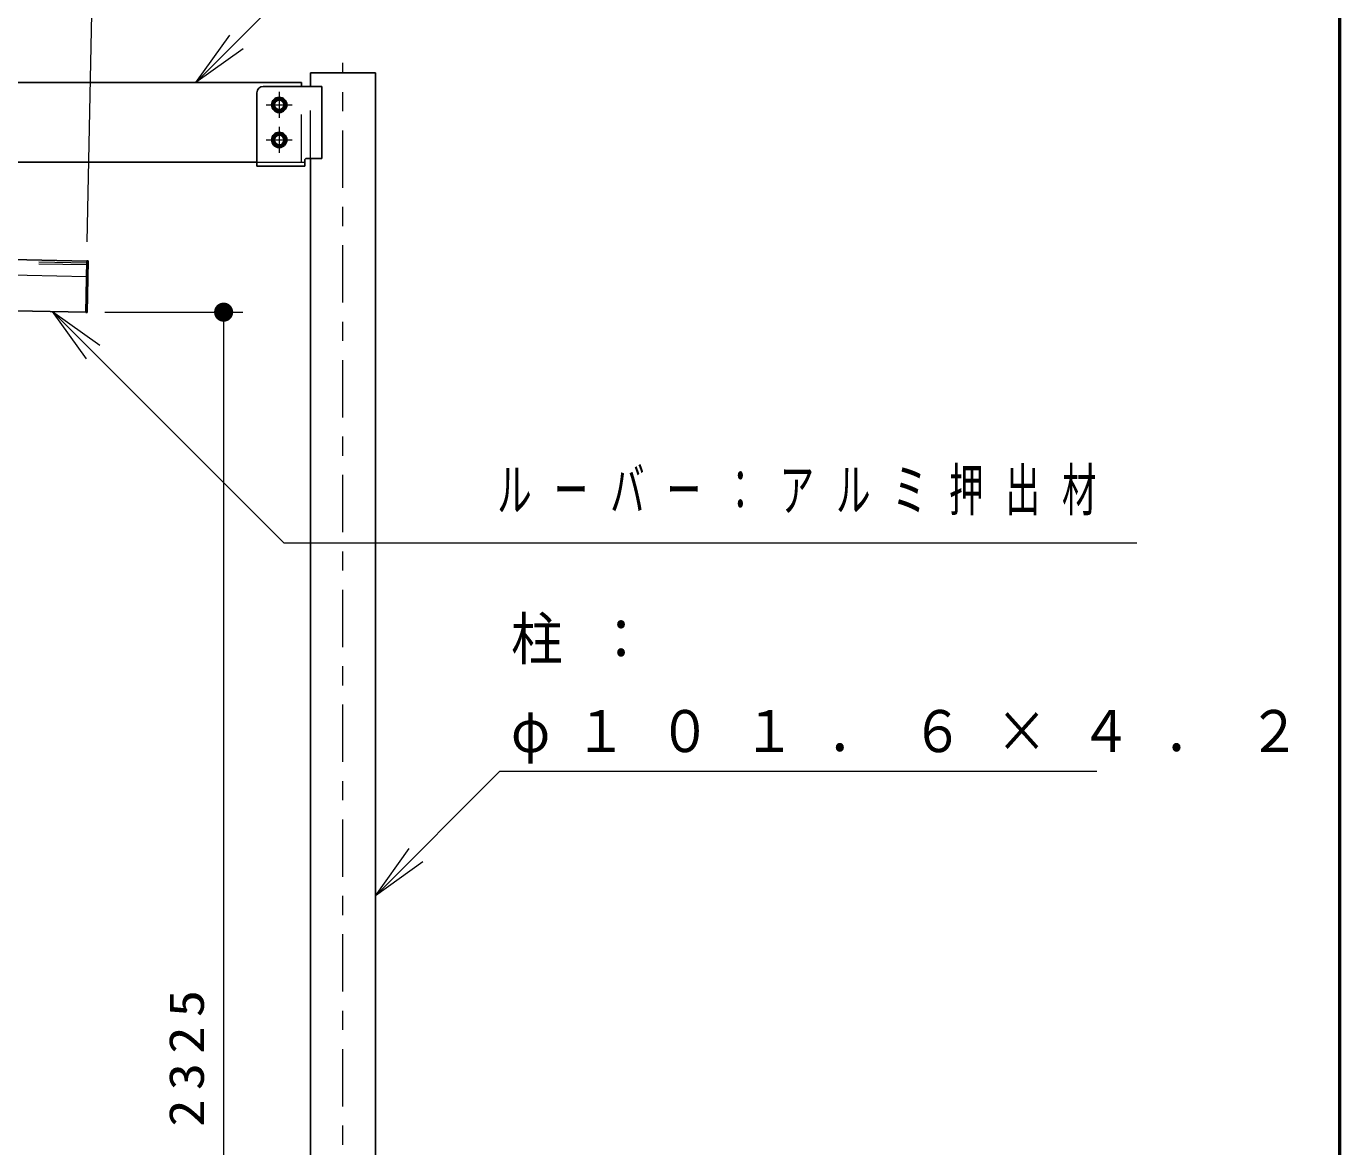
# Model space of a CAD drawing. Units: millimetres on the paper, with parts at other scales. Extents: x -385 to 0, y 0 to 267.
# Drawn here: x -68.6 to 0, y 115.8 to 174.3 of the extents above; entities that cross this region are included whole.
import ezdxf

# ---------------------------------------------------------------- set-up
doc = ezdxf.new("R2010")
doc.units = ezdxf.units.MM
doc.linetypes.add('USER1', pattern=[4.5, 2.5, -2])
doc.linetypes.add('USER2', pattern=[6, 3, -1, 1, -1])
doc.layers.add('LY_1', color=4, linetype='Continuous', lineweight=25)
doc.layers.add('LY_2', color=7, linetype='Continuous', lineweight=13)
doc.styles.add('ＭＳ ゴシック', font='')
doc.styles.get('ＭＳ ゴシック').set_extended_font_data('MS Gothic')

# ---------------------------------------------------------------- blocks, each defined once
blk = doc.blocks.new('filled_dot')
at = {"color": 0, "linetype": 'Continuous', "lineweight": -2, "const_width": 1.25}
blk.add_lwpolyline([(-0.625, 0, 1), (0.625, 0, 1)], format="xyb", close=True, dxfattribs=at)

msp = doc.modelspace()

# ---------------------------------------------------------------- linework, layer by layer
at = {"layer": 'LY_1', "color": 7, "lineweight": 13}
for p, q in [((-65.448, 163.04), (-64.891, 190.889)), ((-59.768, 171.356), (-58, 173.831)), ((-59.768, 171.356), (-57.647, 173.478)), ((-57.293, 173.124), (-59.768, 171.356)), ((-65.489, 156.917), (-67.257, 159.392)), ((-67.257, 159.392), (-64.782, 157.625)), ((-67.257, 159.392), (-65.136, 157.271)), ((-64.521, 159.358), (-57.316, 159.358)), ((-58.316, 159.358), (-58.316, 81.856)), ((-50.386, 128.864), (-48.619, 131.339)), ((-50.386, 128.864), (-48.265, 130.985)), ((-47.912, 130.632), (-50.386, 128.864))]:
    msp.add_line(p, q, dxfattribs=at)
at = {"layer": 'LY_1', "color": 2, "linetype": 'USER2', "lineweight": 13}
for p, q in [((-52.08, 81.856), (-52.08, 172.388)), ((-55.413, 170.867), (-55.413, 169.511)), ((-56.091, 170.189), (-54.735, 170.189)), ((-55.413, 169.034), (-55.413, 167.678)), ((-56.091, 168.356), (-54.735, 168.356))]:
    msp.add_line(p, q, dxfattribs=at)
at = {"layer": 'LY_1'}
for p, q in [((-53.773, 171.156), (-53.773, 171.856)), ((-50.386, 171.856), (-53.773, 171.856)), ((-50.386, 81.856), (-50.386, 171.856)), ((-56.246, 171.156), (-53.184, 171.156)), ((-53.184, 167.389), (-53.184, 171.156)), ((-56.58, 170.822), (-56.58, 166.989)), ((-56.58, 166.989), (-54.08, 166.989)), ((-54.08, 166.989), (-54.08, 167.289)), ((-53.98, 167.389), (-53.184, 167.389)), ((-53.773, 81.856), (-53.773, 167.389)), ((-65.468, 162.024), (-148.784, 163.69)), ((-65.522, 159.358), (-148.838, 161.024))]:
    msp.add_line(p, q, dxfattribs=at)
at = {"layer": 'LY_1', "color": 70}
for p, q in [((-107.08, 171.356), (-54.246, 171.356)), ((-54.246, 171.156), (-54.246, 171.356)), ((-107.08, 167.19), (-56.58, 167.19))]:
    msp.add_line(p, q, dxfattribs=at)
at = {"layer": 'LY_1', "color": 70, "linetype": 'USER1', "lineweight": 13}
msp.add_line((-54.246, 167.189), (-54.246, 171.156), dxfattribs=at)
at = {"layer": 'LY_1', "linetype": 'USER1', "lineweight": 13}
for p, q in [((-53.773, 167.389), (-53.773, 171.156)), ((-56.58, 167.189), (-54.08, 167.189)), ((-65.472, 161.824), (-148.788, 163.49)), ((-65.47, 161.924), (-148.786, 163.59))]:
    msp.add_line(p, q, dxfattribs=at)
at = {"layer": 'LY_1', "color": 7}
for p, q in [((-55.779, 170.189), (-55.596, 170.506)), ((-55.596, 170.506), (-55.23, 170.506)), ((-55.23, 170.506), (-55.047, 170.189)), ((-55.596, 169.872), (-55.779, 170.189)), ((-55.23, 169.872), (-55.596, 169.872)), ((-55.047, 170.189), (-55.23, 169.872)), ((-55.779, 168.356), (-55.596, 168.672)), ((-55.596, 168.039), (-55.779, 168.356)), ((-55.596, 168.672), (-55.23, 168.672)), ((-55.23, 168.672), (-55.047, 168.356)), ((-55.047, 168.356), (-55.23, 168.039)), ((-55.23, 168.039), (-55.596, 168.039))]:
    msp.add_line(p, q, dxfattribs=at)
at = {"layer": 'LY_1', "lineweight": 13}
msp.add_line((-65.485, 161.208), (-148.801, 162.874), dxfattribs=at)
at = {"layer": 'LY_1', "color": 131}
for p, q in [((-65.522, 159.341), (-65.468, 162.04)), ((-65.468, 162.04), (-65.401, 162.039)), ((-65.455, 159.34), (-65.401, 162.039)), ((-65.522, 159.341), (-65.455, 159.34))]:
    msp.add_line(p, q, dxfattribs=at)
at = {"layer": 'LY_1', "color": 7, "lineweight": 13}
for points in [[(-59.768, 171.356), (-49.619, 181.506), (-12.167, 181.506)], [(-67.257, 159.392), (-55.169, 147.305), (-10.607, 147.305)], [(-50.386, 128.864), (-43.879, 135.372), (-12.689, 135.372)]]:
    msp.add_lwpolyline(points, dxfattribs=at)
at = {"layer": 'LY_1', "color": 7}
for centre, radius in [((-55.413, 170.189), 0.4), ((-55.413, 170.189), 0.317), ((-55.413, 168.356), 0.4), ((-55.413, 168.356), 0.317)]:
    msp.add_circle(centre, radius, dxfattribs=at)
at = {"layer": 'LY_1', "color": 70, "linetype": 'USER1', "lineweight": 13}
for centre, radius in [((-55.413, 170.189), 0.362), ((-55.413, 170.189), 0.268), ((-55.413, 168.356), 0.362), ((-55.413, 168.356), 0.268)]:
    msp.add_circle(centre, radius, dxfattribs=at)
at = {"layer": 'LY_1'}
for centre in [(-55.413, 170.189), (-55.413, 168.356)]:
    msp.add_circle(centre, 0.25, dxfattribs=at)
for centre, radius in [((-56.246, 170.822), 0.333), ((-53.98, 167.289), 0.1)]:
    msp.add_arc(centre, radius, 90, 180, dxfattribs=at)
at = {"layer": 'LY_2', "lineweight": 50}
msp.add_line((0, 0), (0, 267), dxfattribs=at)

# ---------------------------------------------------------------- block references
at = {"layer": 'LY_1', "color": 7, "lineweight": 13, "xscale": 0.4, "yscale": 0.4, "rotation": 270}
msp.add_blockref('filled_dot', (-58.316, 159.358), dxfattribs=at)

# ---------------------------------------------------------------- texts
at = {"layer": 'LY_1', "color": 7, "char_height": 2.199, "attachment_point": 4, "style": 'ＭＳ ゴシック'}
for s, insert in [('\\T1.64;\\W0.6;ルーバー：アルミ押出材', (-44.023, 149.955)), ('\\T1.63;\\W0.9;柱：', (-43.301, 142.172)), ('\\T1.63;\\W0.9;φ１０１．６×４．２', (-43.301, 137.172))]:
    msp.add_mtext(s, dxfattribs=dict(at, insert=insert))
at = {"layer": 'LY_1', "color": 7, "insert": (-59.316, 120.607), "char_height": 1.833, "attachment_point": 8, "rotation": 90, "style": 'ＭＳ ゴシック'}
msp.add_mtext('\\T1.33;\\W1.15;2325', dxfattribs=at)

doc.saveas('drawing.dxf')
